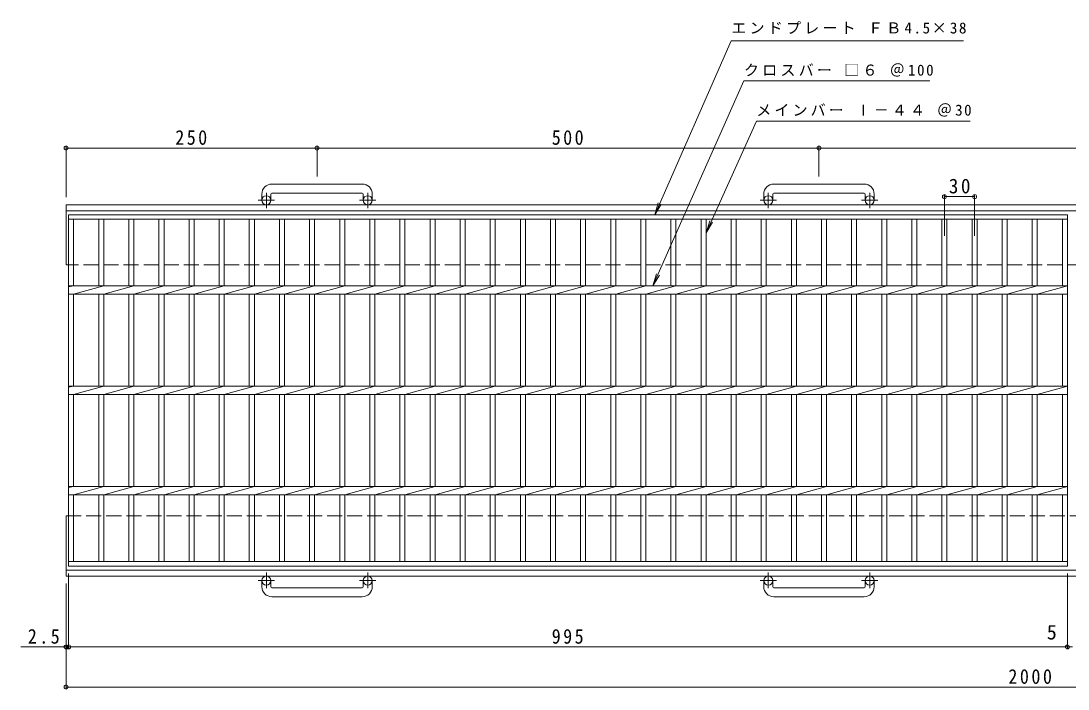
# Model space of a CAD drawing. Units: millimetres, scale not verified. Extents: x -816 to 897, y -687 to 584.
# Drawn here: x -816 to 227, y -82 to 584 of the extents above; entities that cross this region are included whole.
import ezdxf
from ezdxf.enums import TextEntityAlignment as Align

# ---------------------------------------------------------------- set-up
doc = ezdxf.new("R2010")
doc.units = ezdxf.units.MM
doc.header["$LTSCALE"] = 5
doc.header["$PDMODE"] = 32
doc.header["$PDSIZE"] = 4
doc.linetypes.add('CHAIN1', pattern=[8, 5, -1, 1, -1])
doc.linetypes.add('DASHED3', pattern=[4, 3, -1])
for name, color, linetype, lineweight in [('A-1_ピット', 2, 'Continuous', 9), ('A-2_蓋', 3, 'Continuous', 9), ('A-4_寸法', 7, 'Continuous', 9)]:
    doc.layers.add(name, color=color, linetype=linetype, lineweight=lineweight)
doc.styles.add('ＭＳ ゴシック', font='')
doc.styles.get('ＭＳ ゴシック').set_extended_font_data('MS Gothic')

msp = doc.modelspace()

# ---------------------------------------------------------------- linework, layer by layer
at = {"layer": 'A-1_ピット'}
for p, q in [((-476.137, 421.381), (-566.137, 421.381)), ((23.863, 421.381), (-66.137, 421.381)), ((-576.137, 411.382), (-576.137, 405.282)), ((-567.137, 411.382), (-567.137, 405.282)), ((-566.137, 412.382), (-476.137, 412.382)), ((-475.137, 411.382), (-475.137, 405.282)), ((-466.137, 411.382), (-466.137, 405.282)), ((-76.137, 411.382), (-76.137, 405.282)), ((-67.137, 411.382), (-67.137, 405.282)), ((-66.137, 412.382), (23.863, 412.382)), ((24.863, 411.382), (24.863, 405.282)), ((33.863, 411.382), (33.863, 405.282)), ((-771.137, 340.782), (-771.137, 400.782)), ((401.116, 400.782), (-771.137, 400.782)), ((401.116, 394.782), (-771.137, 394.782)), ((-771.137, 30.782), (-771.137, 90.782)), ((-771.137, 36.782), (401.116, 36.782)), ((-771.137, 30.782), (401.116, 30.782)), ((-576.137, 20.182), (-576.137, 26.282)), ((-567.137, 20.182), (-567.137, 26.282)), ((-475.137, 20.182), (-475.137, 26.282)), ((-466.137, 20.182), (-466.137, 26.282)), ((-76.137, 20.182), (-76.137, 26.282)), ((-67.137, 20.182), (-67.137, 26.282)), ((24.863, 20.182), (24.863, 26.282)), ((33.863, 20.182), (33.863, 26.282)), ((-566.137, 19.182), (-476.137, 19.182)), ((-66.137, 19.182), (23.863, 19.182)), ((-476.137, 10.181), (-566.137, 10.181)), ((23.863, 10.181), (-66.137, 10.181))]:
    msp.add_line(p, q, dxfattribs=at)
at = {"layer": 'A-1_ピット', "linetype": 'CHAIN1'}
for p, q in [((-571.637, 397.174), (-571.637, 412.772)), ((-470.637, 397.174), (-470.637, 412.772)), ((-71.637, 397.174), (-71.637, 412.772)), ((29.363, 397.174), (29.363, 412.772)), ((-563.474, 405.282), (-579.881, 405.282)), ((-462.474, 405.282), (-478.881, 405.282)), ((-63.474, 405.282), (-79.881, 405.282)), ((37.526, 405.282), (21.119, 405.282)), ((-571.637, 34.389), (-571.637, 18.792)), ((-470.637, 34.389), (-470.637, 18.792)), ((-71.637, 34.389), (-71.637, 18.792)), ((29.363, 34.389), (29.363, 18.792)), ((-563.474, 26.282), (-579.881, 26.282)), ((-462.474, 26.282), (-478.881, 26.282)), ((-63.474, 26.282), (-79.881, 26.282)), ((37.526, 26.282), (21.119, 26.282))]:
    msp.add_line(p, q, dxfattribs=at)
at = {"layer": 'A-1_ピット', "linetype": 'DASHED3'}
for p, q in [((401.116, 340.782), (-771.137, 340.782)), ((-771.137, 90.782), (401.116, 90.782))]:
    msp.add_line(p, q, dxfattribs=at)
at = {"layer": 'A-1_ピット'}
for centre in [(-571.637, 405.282), (-470.637, 405.282), (-71.637, 405.282), (29.363, 405.282), (-571.637, 26.282), (-470.637, 26.282), (-71.637, 26.282), (29.363, 26.282)]:
    msp.add_circle(centre, 4.5, dxfattribs=at)
for centre, radius, start, end in [((-566.137, 411.382), 10, 90, 180), ((-476.137, 411.382), 10, 0, 90), ((-66.137, 411.382), 10, 90, 180), ((23.863, 411.382), 10, 0, 90), ((-566.137, 411.382), 1, 90, 180), ((-476.137, 411.382), 1, 0, 90), ((-66.137, 411.382), 1, 90, 180), ((23.863, 411.382), 1, 0, 90), ((-566.137, 20.182), 10, 180, 270), ((-566.137, 20.182), 1, 180, 270), ((-476.137, 20.182), 10, 270, 0), ((-476.137, 20.182), 1, 270, 0), ((-66.137, 20.182), 10, 180, 270), ((-66.137, 20.182), 1, 180, 270), ((23.863, 20.182), 10, 270, 0), ((23.863, 20.182), 1, 270, 0)]:
    msp.add_arc(centre, radius, start, end, dxfattribs=at)
at = {"layer": 'A-2_蓋'}
for p, q in [((-768.637, 390.782), (226.363, 390.782)), ((-768.637, 40.782), (-768.637, 390.782)), ((-768.637, 386.282), (226.363, 386.282)), ((-763.637, 320.021), (-763.637, 386.282)), ((-738.636, 386.282), (-738.636, 320.021)), ((-733.637, 386.282), (-733.637, 320.021)), ((-708.637, 386.282), (-708.637, 320.021)), ((-703.636, 386.282), (-703.636, 320.021)), ((-678.637, 386.282), (-678.637, 320.021)), ((-673.637, 386.282), (-673.637, 320.021)), ((-648.637, 386.282), (-648.637, 320.021)), ((-643.637, 386.282), (-643.637, 320.021)), ((-618.637, 386.282), (-618.637, 320.021)), ((-613.637, 386.282), (-613.637, 320.021)), ((-588.636, 386.282), (-588.636, 320.021)), ((-583.637, 386.282), (-583.637, 320.021)), ((-558.636, 386.282), (-558.636, 320.021)), ((-553.637, 386.282), (-553.637, 320.021)), ((-528.637, 386.282), (-528.637, 320.021)), ((-523.637, 386.282), (-523.637, 320.021)), ((-498.637, 386.282), (-498.637, 320.021)), ((-493.637, 386.282), (-493.637, 320.021)), ((-468.637, 386.282), (-468.637, 320.021)), ((-463.637, 386.282), (-463.637, 320.021)), ((-438.637, 386.282), (-438.637, 320.021)), ((-433.637, 386.282), (-433.637, 320.021)), ((-408.637, 386.282), (-408.637, 320.021)), ((-403.637, 386.282), (-403.637, 320.021)), ((-378.637, 386.282), (-378.637, 320.021)), ((-373.637, 386.282), (-373.637, 320.021)), ((-348.637, 386.282), (-348.637, 320.021)), ((-343.637, 386.282), (-343.637, 320.021)), ((-318.636, 386.282), (-318.636, 320.021)), ((-313.637, 386.282), (-313.637, 320.021)), ((-288.637, 386.282), (-288.637, 320.021)), ((-283.637, 386.282), (-283.637, 320.021)), ((-258.637, 386.282), (-258.637, 320.021)), ((-253.637, 386.282), (-253.637, 320.021)), ((-228.636, 386.282), (-228.636, 320.021)), ((-223.637, 386.282), (-223.637, 320.021)), ((-198.637, 386.282), (-198.637, 320.021)), ((-193.637, 386.282), (-193.637, 320.021)), ((-168.637, 386.282), (-168.637, 320.021)), ((-163.637, 386.282), (-163.637, 320.021)), ((-138.637, 386.282), (-138.637, 320.021)), ((-133.637, 386.282), (-133.637, 320.021)), ((-108.636, 386.282), (-108.636, 320.021)), ((-103.637, 386.282), (-103.637, 320.021)), ((-78.636, 386.282), (-78.636, 320.021)), ((-73.637, 386.282), (-73.637, 320.021)), ((-48.637, 386.282), (-48.637, 320.021)), ((-43.637, 386.282), (-43.637, 320.021)), ((-18.637, 386.282), (-18.637, 320.021)), ((-13.637, 386.282), (-13.637, 320.021)), ((11.364, 386.282), (11.364, 320.021)), ((16.363, 386.282), (16.363, 320.021)), ((41.363, 386.282), (41.363, 320.021)), ((46.363, 386.282), (46.363, 320.021)), ((71.363, 386.282), (71.363, 320.021)), ((76.363, 386.282), (76.363, 320.021)), ((101.363, 386.282), (101.363, 320.021)), ((106.363, 386.282), (106.363, 320.021)), ((131.364, 386.282), (131.364, 320.021)), ((136.363, 386.282), (136.363, 320.021)), ((161.363, 386.282), (161.363, 320.021)), ((166.363, 386.282), (166.363, 320.021)), ((191.363, 386.282), (191.363, 320.021)), ((196.363, 386.282), (196.363, 320.021)), ((221.364, 386.282), (221.364, 320.021)), ((226.363, 390.782), (226.363, 40.782)), ((-768.637, 320.021), (226.363, 320.021)), ((-763.637, 320.021), (-768.637, 319.022)), ((-733.637, 320.021), (-763.637, 311.542)), ((-703.636, 320.021), (-733.637, 311.542)), ((-673.637, 320.021), (-703.636, 311.542)), ((-643.637, 320.021), (-673.637, 311.542)), ((-613.637, 320.021), (-643.637, 311.542)), ((-583.637, 320.021), (-613.637, 311.542)), ((-553.637, 320.021), (-583.637, 311.542)), ((-523.637, 320.021), (-553.637, 311.542)), ((-493.637, 320.021), (-523.637, 311.542)), ((-463.637, 320.021), (-493.637, 311.542)), ((-433.637, 320.021), (-463.637, 311.542)), ((-403.637, 320.021), (-433.637, 311.542)), ((-373.637, 320.021), (-403.637, 311.542)), ((-343.637, 320.021), (-373.637, 311.542)), ((-313.637, 320.021), (-343.637, 311.542)), ((-283.637, 320.021), (-313.637, 311.542)), ((-253.637, 320.021), (-283.637, 311.542)), ((-223.637, 320.021), (-253.637, 311.542)), ((-193.637, 320.021), (-223.637, 311.542)), ((-163.637, 320.021), (-193.637, 311.542)), ((-133.637, 320.021), (-163.637, 311.542)), ((-103.637, 320.021), (-133.637, 311.542)), ((-73.636, 320.021), (-103.637, 311.542)), ((-43.636, 320.021), (-73.637, 311.542)), ((-13.637, 320.021), (-43.637, 311.542)), ((16.363, 320.021), (-13.637, 311.542)), ((46.364, 320.021), (16.363, 311.542)), ((76.363, 320.021), (46.363, 311.542)), ((106.363, 320.021), (76.363, 311.542)), ((136.363, 320.021), (106.363, 311.542)), ((166.364, 320.021), (136.363, 311.542)), ((196.363, 320.021), (166.363, 311.542)), ((226.363, 320.021), (196.363, 311.542)), ((-768.637, 311.542), (226.363, 311.542)), ((-763.637, 220.022), (-763.637, 311.542)), ((-738.636, 311.542), (-738.636, 220.022)), ((-733.637, 311.542), (-733.637, 220.022)), ((-708.637, 311.542), (-708.637, 220.022)), ((-703.636, 311.542), (-703.636, 220.022)), ((-678.637, 311.542), (-678.637, 220.022)), ((-673.637, 311.542), (-673.637, 220.022)), ((-648.637, 311.542), (-648.637, 220.022)), ((-643.637, 311.542), (-643.637, 220.022)), ((-618.637, 311.542), (-618.637, 220.022)), ((-613.637, 311.542), (-613.637, 220.022)), ((-588.636, 311.542), (-588.636, 220.022)), ((-583.637, 311.542), (-583.637, 220.022)), ((-558.636, 311.542), (-558.636, 220.022)), ((-553.637, 311.542), (-553.637, 220.022)), ((-528.637, 311.542), (-528.637, 220.022)), ((-523.637, 311.542), (-523.637, 220.022)), ((-498.637, 311.542), (-498.637, 220.022)), ((-493.637, 311.542), (-493.637, 220.022)), ((-468.637, 311.542), (-468.637, 220.022)), ((-463.637, 311.542), (-463.637, 220.022)), ((-438.637, 311.542), (-438.637, 220.022)), ((-433.637, 311.542), (-433.637, 220.022)), ((-408.637, 311.542), (-408.637, 220.022)), ((-403.637, 311.542), (-403.637, 220.022)), ((-378.637, 311.542), (-378.637, 220.022)), ((-373.637, 311.542), (-373.637, 220.022)), ((-348.637, 311.542), (-348.637, 220.022)), ((-343.637, 311.542), (-343.637, 220.022)), ((-318.636, 311.542), (-318.636, 220.022)), ((-313.637, 311.542), (-313.637, 220.022)), ((-288.637, 311.542), (-288.637, 220.022)), ((-283.637, 311.542), (-283.637, 220.022)), ((-258.637, 311.542), (-258.637, 220.022)), ((-253.637, 311.542), (-253.637, 220.022)), ((-228.636, 311.542), (-228.636, 220.022)), ((-223.637, 311.542), (-223.637, 220.022)), ((-198.637, 311.542), (-198.637, 220.022)), ((-193.637, 311.542), (-193.637, 220.022)), ((-168.637, 311.542), (-168.637, 220.022)), ((-163.637, 311.542), (-163.637, 220.022)), ((-138.637, 311.542), (-138.637, 220.022)), ((-133.637, 311.542), (-133.637, 220.022)), ((-108.636, 311.542), (-108.636, 220.022)), ((-103.637, 311.542), (-103.637, 220.022)), ((-78.636, 311.542), (-78.636, 220.022)), ((-73.637, 311.542), (-73.637, 220.022)), ((-48.637, 311.542), (-48.637, 220.022)), ((-43.637, 311.542), (-43.637, 220.022)), ((-18.637, 311.542), (-18.637, 220.022)), ((-13.637, 311.542), (-13.637, 220.022)), ((11.364, 311.542), (11.364, 220.022)), ((16.363, 311.542), (16.363, 220.022)), ((41.363, 311.542), (41.363, 220.022)), ((46.363, 311.542), (46.363, 220.022)), ((71.363, 311.542), (71.363, 220.022)), ((76.363, 311.542), (76.363, 220.022)), ((101.363, 311.542), (101.363, 220.022)), ((106.363, 311.542), (106.363, 220.022)), ((131.364, 311.542), (131.364, 220.022)), ((136.363, 311.542), (136.363, 220.022)), ((161.363, 311.542), (161.363, 220.022)), ((166.363, 311.542), (166.363, 220.022)), ((191.363, 311.542), (191.363, 220.022)), ((196.363, 311.542), (196.363, 220.022)), ((221.364, 311.542), (221.364, 220.022)), ((-768.637, 220.022), (226.363, 220.022)), ((-763.637, 220.022), (-768.637, 219.022)), ((-733.637, 220.022), (-763.637, 211.542)), ((-703.636, 220.022), (-733.637, 211.542)), ((-673.637, 220.022), (-703.636, 211.542)), ((-643.637, 220.022), (-673.637, 211.542)), ((-613.637, 220.022), (-643.637, 211.542)), ((-583.637, 220.022), (-613.637, 211.542)), ((-553.637, 220.022), (-583.637, 211.542)), ((-523.637, 220.022), (-553.637, 211.542)), ((-493.637, 220.022), (-523.637, 211.542)), ((-463.637, 220.022), (-493.637, 211.542)), ((-433.637, 220.022), (-463.637, 211.542)), ((-403.637, 220.022), (-433.637, 211.542)), ((-373.637, 220.022), (-403.637, 211.542)), ((-343.637, 220.022), (-373.637, 211.542)), ((-313.637, 220.022), (-343.637, 211.542)), ((-283.637, 220.022), (-313.637, 211.542)), ((-253.637, 220.022), (-283.637, 211.542)), ((-223.637, 220.022), (-253.637, 211.542)), ((-193.637, 220.022), (-223.637, 211.542)), ((-163.637, 220.022), (-193.637, 211.542)), ((-133.637, 220.022), (-163.637, 211.542)), ((-103.637, 220.022), (-133.637, 211.542)), ((-73.636, 220.022), (-103.637, 211.542)), ((-43.636, 220.022), (-73.637, 211.542)), ((-13.637, 220.022), (-43.637, 211.542)), ((16.363, 220.022), (-13.637, 211.542)), ((46.364, 220.022), (16.363, 211.542)), ((76.363, 220.022), (46.363, 211.542)), ((106.363, 220.022), (76.363, 211.542)), ((136.363, 220.022), (106.363, 211.542)), ((166.364, 220.022), (136.363, 211.542)), ((196.363, 220.022), (166.363, 211.542)), ((226.363, 220.022), (196.363, 211.542)), ((-768.637, 211.542), (226.363, 211.542)), ((-763.637, 120.022), (-763.637, 211.542)), ((-738.636, 211.542), (-738.636, 120.022)), ((-733.637, 211.542), (-733.637, 120.022)), ((-708.637, 211.542), (-708.637, 120.022)), ((-703.636, 211.542), (-703.636, 120.022)), ((-678.637, 211.542), (-678.637, 120.022)), ((-673.637, 211.542), (-673.637, 120.022)), ((-648.637, 211.542), (-648.637, 120.022)), ((-643.637, 211.542), (-643.637, 120.022)), ((-618.637, 211.542), (-618.637, 120.022)), ((-613.637, 211.542), (-613.637, 120.022)), ((-588.636, 211.542), (-588.636, 120.022)), ((-583.637, 211.542), (-583.637, 120.022)), ((-558.636, 211.542), (-558.636, 120.022)), ((-553.637, 211.542), (-553.637, 120.022)), ((-528.637, 211.542), (-528.637, 120.022)), ((-523.637, 211.542), (-523.637, 120.022)), ((-498.637, 211.542), (-498.637, 120.022)), ((-493.637, 211.542), (-493.637, 120.022)), ((-468.637, 211.542), (-468.637, 120.022)), ((-463.637, 211.542), (-463.637, 120.022)), ((-438.637, 211.542), (-438.637, 120.022)), ((-433.637, 211.542), (-433.637, 120.022)), ((-408.637, 211.542), (-408.637, 120.022)), ((-403.637, 211.542), (-403.637, 120.022)), ((-378.637, 211.542), (-378.637, 120.022)), ((-373.637, 211.542), (-373.637, 120.022)), ((-348.637, 211.542), (-348.637, 120.022)), ((-343.637, 211.542), (-343.637, 120.022)), ((-318.636, 211.542), (-318.636, 120.022)), ((-313.637, 211.542), (-313.637, 120.022)), ((-288.637, 211.542), (-288.637, 120.022)), ((-283.637, 211.542), (-283.637, 120.022)), ((-258.637, 211.542), (-258.637, 120.022)), ((-253.637, 211.542), (-253.637, 120.022)), ((-228.636, 211.542), (-228.636, 120.022)), ((-223.637, 211.542), (-223.637, 120.022)), ((-198.637, 211.542), (-198.637, 120.022)), ((-193.637, 211.542), (-193.637, 120.022)), ((-168.637, 211.542), (-168.637, 120.022)), ((-163.637, 211.542), (-163.637, 120.022)), ((-138.637, 211.542), (-138.637, 120.022)), ((-133.637, 211.542), (-133.637, 120.022)), ((-108.636, 211.542), (-108.636, 120.022)), ((-103.637, 211.542), (-103.637, 120.022)), ((-78.636, 211.542), (-78.636, 120.022)), ((-73.637, 211.542), (-73.637, 120.022)), ((-48.637, 211.542), (-48.637, 120.022)), ((-43.637, 211.542), (-43.637, 120.022)), ((-18.637, 211.542), (-18.637, 120.022)), ((-13.637, 211.542), (-13.637, 120.022)), ((11.364, 211.542), (11.364, 120.022)), ((16.363, 211.542), (16.363, 120.022)), ((41.363, 211.542), (41.363, 120.022)), ((46.363, 211.542), (46.363, 120.022)), ((71.363, 211.542), (71.363, 120.022)), ((76.363, 211.542), (76.363, 120.022)), ((101.363, 211.542), (101.363, 120.022)), ((106.363, 211.542), (106.363, 120.022)), ((131.364, 211.542), (131.364, 120.022)), ((136.363, 211.542), (136.363, 120.022)), ((161.363, 211.542), (161.363, 120.022)), ((166.363, 211.542), (166.363, 120.022)), ((191.363, 211.542), (191.363, 120.022)), ((196.363, 211.542), (196.363, 120.022)), ((221.364, 211.542), (221.364, 120.022)), ((-768.637, 120.022), (226.363, 120.022)), ((-763.637, 120.022), (-768.637, 119.022)), ((-733.637, 120.022), (-763.637, 111.542)), ((-703.636, 120.022), (-733.637, 111.542)), ((-673.637, 120.022), (-703.636, 111.542)), ((-643.637, 120.022), (-673.637, 111.542)), ((-613.637, 120.022), (-643.637, 111.542)), ((-583.637, 120.022), (-613.637, 111.542)), ((-553.637, 120.022), (-583.637, 111.542)), ((-523.637, 120.022), (-553.637, 111.542)), ((-493.637, 120.022), (-523.637, 111.542)), ((-463.637, 120.022), (-493.637, 111.542)), ((-433.637, 120.022), (-463.637, 111.542)), ((-403.637, 120.022), (-433.637, 111.542)), ((-373.637, 120.022), (-403.637, 111.542)), ((-343.637, 120.022), (-373.637, 111.542)), ((-313.637, 120.022), (-343.637, 111.542)), ((-283.637, 120.022), (-313.637, 111.542)), ((-253.637, 120.022), (-283.637, 111.542)), ((-223.637, 120.022), (-253.637, 111.542)), ((-193.637, 120.022), (-223.637, 111.542)), ((-163.637, 120.022), (-193.637, 111.542)), ((-133.637, 120.022), (-163.637, 111.542)), ((-103.637, 120.022), (-133.637, 111.542)), ((-73.636, 120.022), (-103.637, 111.542)), ((-43.636, 120.022), (-73.637, 111.542)), ((-13.637, 120.022), (-43.637, 111.542)), ((16.363, 120.022), (-13.637, 111.542)), ((46.364, 120.022), (16.363, 111.542)), ((76.363, 120.022), (46.363, 111.542)), ((106.363, 120.022), (76.363, 111.542)), ((136.363, 120.022), (106.363, 111.542)), ((166.364, 120.022), (136.363, 111.542)), ((196.363, 120.022), (166.363, 111.542)), ((226.363, 120.022), (196.363, 111.542)), ((-768.637, 111.542), (226.363, 111.542)), ((-763.637, 45.282), (-763.637, 111.542)), ((-738.636, 111.542), (-738.636, 45.282)), ((-733.637, 111.542), (-733.637, 45.282)), ((-708.637, 111.542), (-708.637, 45.282)), ((-703.636, 111.542), (-703.636, 45.282)), ((-678.637, 111.542), (-678.637, 45.282)), ((-673.637, 111.542), (-673.637, 45.282)), ((-648.637, 111.542), (-648.637, 45.282)), ((-643.637, 111.542), (-643.637, 45.282)), ((-618.637, 111.542), (-618.637, 45.282)), ((-613.637, 111.542), (-613.637, 45.282)), ((-588.636, 111.542), (-588.636, 45.282)), ((-583.637, 111.542), (-583.637, 45.282)), ((-558.636, 111.542), (-558.636, 45.282)), ((-553.637, 111.542), (-553.637, 45.282)), ((-528.637, 111.542), (-528.637, 45.282)), ((-523.637, 111.542), (-523.637, 45.282)), ((-498.637, 111.542), (-498.637, 45.282)), ((-493.637, 111.542), (-493.637, 45.282)), ((-468.637, 111.542), (-468.637, 45.282)), ((-463.637, 111.542), (-463.637, 45.282)), ((-438.637, 111.542), (-438.637, 45.282)), ((-433.637, 111.542), (-433.637, 45.282)), ((-408.637, 111.542), (-408.637, 45.282)), ((-403.637, 111.542), (-403.637, 45.282)), ((-378.637, 111.542), (-378.637, 45.282)), ((-373.637, 111.542), (-373.637, 45.282)), ((-348.637, 111.542), (-348.637, 45.282)), ((-343.637, 111.542), (-343.637, 45.282)), ((-318.636, 111.542), (-318.636, 45.282)), ((-313.637, 111.542), (-313.637, 45.282)), ((-288.637, 111.542), (-288.637, 45.282)), ((-283.637, 111.542), (-283.637, 45.282)), ((-258.637, 111.542), (-258.637, 45.282)), ((-253.637, 111.542), (-253.637, 45.282)), ((-228.636, 111.542), (-228.636, 45.282)), ((-223.637, 111.542), (-223.637, 45.282)), ((-198.637, 111.542), (-198.637, 45.282)), ((-193.637, 111.542), (-193.637, 45.282)), ((-168.637, 111.542), (-168.637, 45.282)), ((-163.637, 111.542), (-163.637, 45.282)), ((-138.637, 111.542), (-138.637, 45.282)), ((-133.637, 111.542), (-133.637, 45.282)), ((-108.636, 111.542), (-108.636, 45.282)), ((-103.637, 111.542), (-103.637, 45.282)), ((-78.636, 111.542), (-78.636, 45.282)), ((-73.637, 111.542), (-73.637, 45.282)), ((-48.637, 111.542), (-48.637, 45.282)), ((-43.637, 111.542), (-43.637, 45.282)), ((-18.637, 111.542), (-18.637, 45.282)), ((-13.637, 111.542), (-13.637, 45.282)), ((11.364, 111.542), (11.364, 45.282)), ((16.363, 111.542), (16.363, 45.282)), ((41.363, 111.542), (41.363, 45.282)), ((46.363, 111.542), (46.363, 45.282)), ((71.363, 111.542), (71.363, 45.282)), ((76.363, 111.542), (76.363, 45.282)), ((101.363, 111.542), (101.363, 45.282)), ((106.363, 111.542), (106.363, 45.282)), ((131.364, 111.542), (131.364, 45.282)), ((136.363, 111.542), (136.363, 45.282)), ((161.363, 111.542), (161.363, 45.282)), ((166.363, 111.542), (166.363, 45.282)), ((191.363, 111.542), (191.363, 45.282)), ((196.363, 111.542), (196.363, 45.282)), ((221.364, 111.542), (221.364, 45.282)), ((226.363, 45.282), (-768.637, 45.282)), ((226.363, 40.782), (-768.637, 40.782))]:
    msp.add_line(p, q, dxfattribs=at)
at = {"layer": 'A-4_寸法'}
for p, q in [((-186.671, 320.021), (-95.87, 524.097)), ((-95.87, 524.097), (89.189, 524.097)), ((-133.637, 372.802), (-83.553, 484.097)), ((-83.553, 484.097), (129.573, 484.097)), ((-771.137, 408.282), (-771.137, 458.744)), ((-771.137, 457.244), (-521.137, 457.244)), ((-521.137, 428.882), (-521.137, 458.744)), ((-521.137, 457.244), (-21.137, 457.244)), ((-21.137, 428.882), (-21.137, 458.744)), ((-21.137, 457.244), (401.116, 457.244)), ((103.863, 369.691), (103.863, 410.37)), ((103.863, 408.87), (133.864, 408.87)), ((133.864, 369.691), (133.864, 410.37)), ((-184.717, 390.782), (-181.22, 402.783)), ((-184.717, 390.782), (-178.233, 401.469)), ((-133.637, 372.802), (-130.039, 384.773)), ((-133.637, 372.802), (-127.063, 383.434)), ((-186.671, 320.021), (-183.124, 332.008)), ((-186.671, 320.021), (-180.142, 330.681)), ((-768.637, 33.282), (-768.637, -41.319)), ((226.363, 33.282), (226.363, -41.319)), ((-771.137, 23.282), (-771.137, -81.319)), ((-816.153, -39.819), (226.363, -39.819)), ((-771.137, -47.319), (-771.137, -41.319)), ((226.363, -39.819), (231.363, -39.819)), ((-771.137, -79.819), (401.116, -79.819))]:
    msp.add_line(p, q, dxfattribs=at)
msp.add_lwpolyline([(-184.717, 390.782), (-108.478, 564.097), (122.842, 564.097)], dxfattribs=at)
for p in [(-771.137, 457.244), (-521.137, 457.244), (-21.137, 457.244), (103.863, 408.87), (133.864, 408.87), (-771.137, -39.819), (-768.637, -39.819), (226.363, -39.819), (-771.137, -79.819)]:
    msp.add_point(p, dxfattribs=at)

# ---------------------------------------------------------------- texts
at = {"layer": 'A-4_寸法', "color": 2, "style": 'ＭＳ ゴシック'}
msp.add_text('5', height=14.66, dxfattribs=at).set_placement((205.78, -36.819), align=Align.BOTTOM_LEFT)
at = {"layer": 'A-4_寸法', "char_height": 11, "attachment_point": 7, "style": 'ＭＳ ゴシック'}
for s, insert in [('\\T1.21;エンドプレート\\~ＦＢ4.5×38', (-108.478, 570.774)), ('\\T1.21;クロスバー\\~□６\\~＠100', (-95.87, 528.371)), ('\\T1.2;メインバー\\~Ⅰ－４４\\~＠30', (-83.553, 488.517))]:
    msp.add_mtext(s, dxfattribs=dict(at, insert=insert))
at = {"layer": 'A-4_寸法', "color": 2, "char_height": 14.66, "attachment_point": 7, "style": 'ＭＳ ゴシック'}
for s, insert in [('\\T1.27;\\W0.9;250', (-662.387, 460.244)), ('\\T1.27;\\W0.9;500', (-287.387, 460.244)), ('\\T1.27;\\W0.95;30', (108.239, 411.87)), ('\\T1.27;\\W0.9;2.5', (-809.326, -36.819)), ('\\T1.27;\\W0.9;995', (-287.387, -36.819)), ('\\T1.28;\\W0.9;2000', (167.492, -76.819))]:
    msp.add_mtext(s, dxfattribs=dict(at, insert=insert))

doc.saveas('drawing.dxf')
